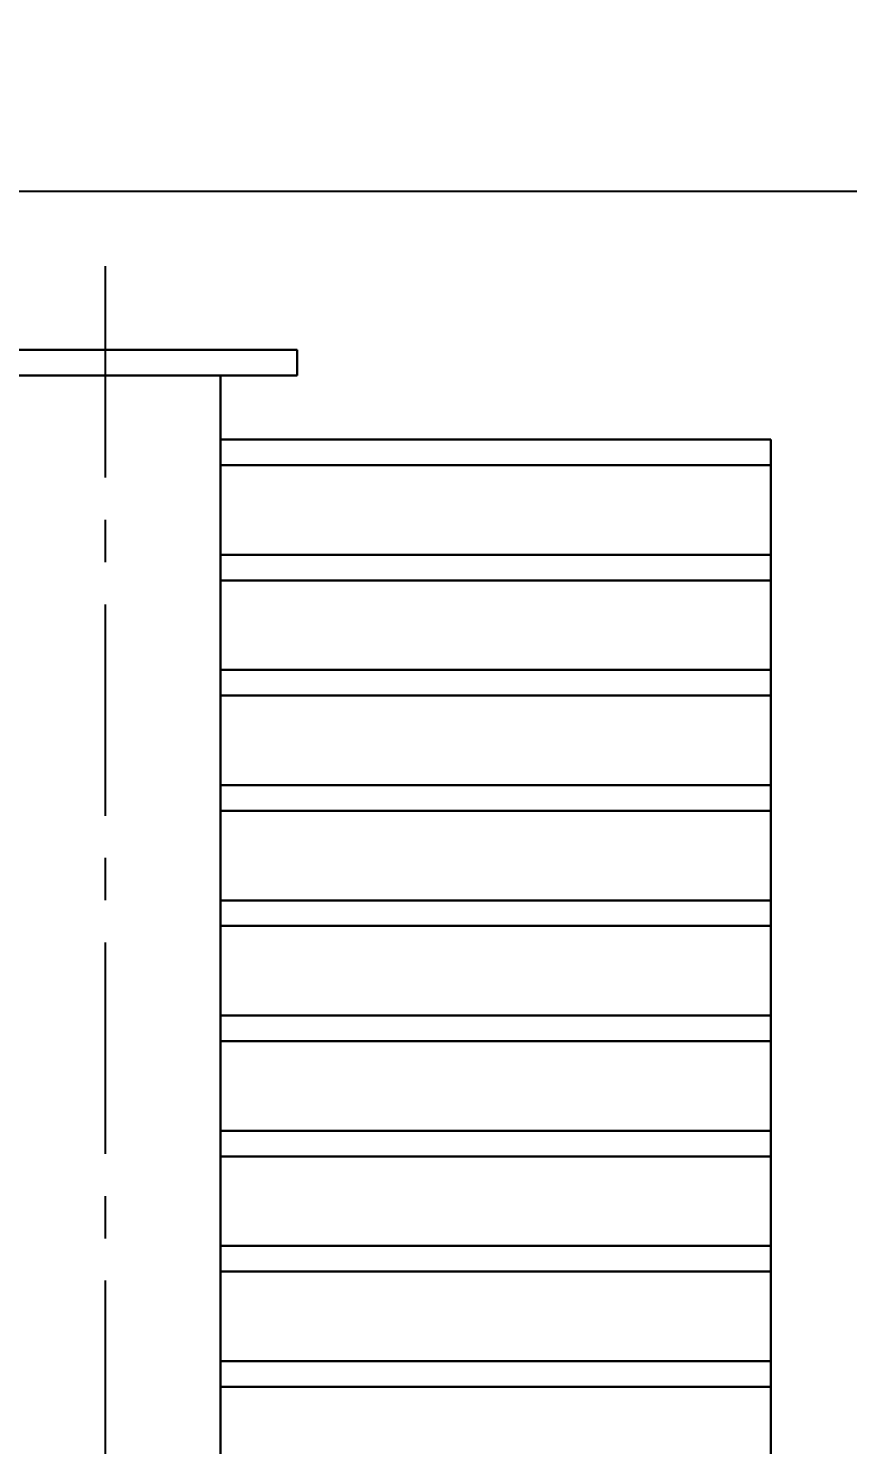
# Model space of a CAD drawing. Header units: millimetres. Extents: x 88585 to 99951, y -167251 to -159927.
# Drawn here: x 90137 to 90457, y -164058 to -163505 of the extents above; entities that cross this region are included whole.
import ezdxf

# ---------------------------------------------------------------- set-up
doc = ezdxf.new("R2010")
doc.units = ezdxf.units.MM
doc.header["$LTSCALE"] = 13
doc.linetypes.add('CENTERX2', pattern=[101.6, 63.5, -12.7, 12.7, -12.7])
doc.layers.add('1', color=4, linetype='Continuous')
doc.layers.add('标注、文本', color=3, linetype='Continuous', lineweight=25)
doc.styles.get("Standard").update_dxf_attribs({"font": 'gbenor.shx', "bigfont": 'gbcbig.shx'})
doc.dimstyles.new('1-15', dxfattribs={"dimscale": 14, "dimtxt": 3.5, "dimasz": 2, "dimexe": 1.5, "dimexo": 0.5, "dimgap": 0.5, "dimtad": 1, "dimtoh": 1, "dimdec": 1, "dimdsep": 46, "dimtxsty": 'Standard', "dimcen": 2.5, "dimclrd": 3, "dimclre": 3, "dimclrt": 3, "dimadec": 0, "dimazin": 2, "dimtfac": 1, "dimtdec": 1, "dimtmove": 0, "dimatfit": 2, "dimfxl": 1, "dimarcsym": 0})

# ---------------------------------------------------------------- blocks, each defined once
blk = doc.blocks.new('A$C43ED4F5E')
at = {"layer": '1', "color": 1, "linetype": 'CENTERX2', "lineweight": -3, "ltscale": 0.1}
blk.add_line((260, 991.39), (260, 0), dxfattribs=at)
blk.add_line((260, 991.39), (260, 0), dxfattribs=at)
blk.add_line((260, 991.39), (260, 0), dxfattribs=at)
blk.add_line((260, 991.39), (260, 0), dxfattribs=at)
at = {"layer": '1', "ltscale": 5}
for p, q in [((335, 958.71), (185, 958.71)), ((335, 958.71), (185, 958.71)), ((335, 948.71), (335, 958.71)), ((335, 948.71), (335, 958.71)), ((185, 948.71), (335, 948.71)), ((185, 948.71), (335, 948.71)), ((305, 33.71), (305, 948.71)), ((305, 33.71), (305, 948.71)), ((520, 923.71), (305, 923.71)), ((520, 923.71), (305, 923.71)), ((520, 923.71), (305, 923.71)), ((520, 923.71), (305, 923.71)), ((520, 923.71), (305, 923.71)), ((520, 923.71), (305, 923.71)), ((520, 923.71), (305, 923.71)), ((520, 923.71), (305, 923.71)), ((520, 923.71), (305, 923.71)), ((520, 923.71), (305, 923.71)), ((520, 923.71), (305, 923.71)), ((520, 923.71), (305, 923.71)), ((520, 923.71), (305, 923.71)), ((520, 923.71), (305, 923.71)), ((520, 923.71), (305, 923.71)), ((520, 923.71), (305, 923.71)), ((520, 923.71), (305, 923.71)), ((520, 923.71), (305, 923.71)), ((520, 923.71), (305, 923.71)), ((520, 923.71), (305, 923.71)), ((520, 923.71), (305, 923.71)), ((520, 923.71), (305, 923.71)), ((520, 923.71), (305, 923.71)), ((520, 923.71), (305, 923.71)), ((520, 923.71), (305, 923.71)), ((520, 923.71), (305, 923.71)), ((520, 923.71), (305, 923.71)), ((520, 923.71), (305, 923.71)), ((520, 923.71), (305, 923.71)), ((520, 923.71), (305, 923.71)), ((520, 923.71), (305, 923.71)), ((520, 923.71), (305, 923.71)), ((520, 923.71), (305, 923.71)), ((520, 923.71), (305, 923.71)), ((520, 923.71), (305, 923.71)), ((520, 923.71), (305, 923.71)), ((520, 923.71), (305, 923.71)), ((520, 923.71), (305, 923.71)), ((520, 923.71), (305, 923.71)), ((520, 923.71), (305, 923.71)), ((520, 923.71), (305, 923.71)), ((520, 923.71), (305, 923.71)), ((520, 923.71), (305, 923.71)), ((520, 923.71), (305, 923.71)), ((520, 923.71), (305, 923.71)), ((520, 923.71), (305, 923.71)), ((520, 923.71), (305, 923.71)), ((520, 923.71), (305, 923.71)), ((520, 923.71), (305, 923.71)), ((520, 923.71), (305, 923.71)), ((520, 923.71), (305, 923.71)), ((520, 923.71), (305, 923.71)), ((520, 923.71), (305, 923.71)), ((520, 923.71), (305, 923.71)), ((520, 923.71), (305, 923.71)), ((520, 923.71), (305, 923.71)), ((520, 923.71), (305, 923.71)), ((520, 923.71), (305, 923.71)), ((520, 923.71), (305, 923.71)), ((520, 923.71), (305, 923.71)), ((520, 923.71), (305, 923.71)), ((520, 923.71), (305, 923.71)), ((520, 923.71), (305, 923.71)), ((520, 923.71), (305, 923.71)), ((520, 923.71), (305, 923.71)), ((520, 923.71), (305, 923.71)), ((520, 923.71), (305, 923.71)), ((520, 923.71), (305, 923.71)), ((520, 923.71), (305, 923.71)), ((520, 923.71), (305, 923.71)), ((520, 923.71), (305, 923.71)), ((520, 923.71), (305, 923.71)), ((520, 923.71), (305, 923.71)), ((520, 923.71), (305, 923.71)), ((520, 923.71), (305, 923.71)), ((520, 923.71), (305, 923.71)), ((520, 923.71), (305, 923.71)), ((520, 923.71), (305, 923.71)), ((520, 923.71), (305, 923.71)), ((520, 923.71), (305, 923.71)), ((520, 923.71), (305, 923.71)), ((520, 923.71), (305, 923.71)), ((520, 923.71), (305, 923.71)), ((520, 923.71), (305, 923.71)), ((520, 923.71), (305, 923.71)), ((520, 923.71), (305, 923.71)), ((520, 923.71), (305, 923.71)), ((520, 923.71), (305, 923.71)), ((520, 923.71), (305, 923.71)), ((520, 923.71), (305, 923.71)), ((520, 923.71), (305, 923.71)), ((520, 923.71), (305, 923.71)), ((520, 923.71), (305, 923.71)), ((520, 923.71), (305, 923.71)), ((520, 923.71), (305, 923.71)), ((520, 923.71), (305, 923.71)), ((520, 923.71), (305, 923.71)), ((520, 923.71), (305, 923.71)), ((520, 923.71), (305, 923.71)), ((520, 923.71), (305, 923.71)), ((520, 923.71), (305, 923.71)), ((520, 923.71), (305, 923.71)), ((520, 923.71), (305, 923.71)), ((520, 923.71), (305, 923.71)), ((520, 923.71), (305, 923.71)), ((520, 923.71), (305, 923.71)), ((520, 923.71), (305, 923.71)), ((520, 923.71), (305, 923.71)), ((520, 923.71), (305, 923.71)), ((520, 923.71), (305, 923.71)), ((520, 923.71), (305, 923.71)), ((520, 923.71), (305, 923.71)), ((520, 923.71), (305, 923.71)), ((520, 923.71), (305, 923.71)), ((520, 923.71), (305, 923.71)), ((520, 923.71), (305, 923.71)), ((520, 923.71), (305, 923.71)), ((520, 923.71), (305, 923.71)), ((520, 923.71), (305, 923.71)), ((520, 923.71), (305, 923.71)), ((520, 923.71), (305, 923.71)), ((520, 923.71), (305, 923.71)), ((520, 923.71), (305, 923.71)), ((520, 923.71), (305, 923.71)), ((520, 923.71), (305, 923.71)), ((520, 923.71), (305, 923.71)), ((520, 923.71), (305, 923.71)), ((520, 923.71), (305, 923.71)), ((520, 923.71), (305, 923.71)), ((520, 923.71), (305, 923.71)), ((520, 923.71), (305, 923.71)), ((520, 923.71), (305, 923.71)), ((520, 923.71), (305, 923.71)), ((520, 923.71), (305, 923.71)), ((520, 923.71), (305, 923.71)), ((520, 923.71), (305, 923.71)), ((520, 923.71), (305, 923.71)), ((520, 923.71), (305, 923.71)), ((520, 923.71), (305, 923.71)), ((520, 923.71), (305, 923.71)), ((520, 923.71), (305, 923.71)), ((520, 923.71), (305, 923.71)), ((520, 923.71), (305, 923.71)), ((520, 923.71), (305, 923.71)), ((520, 923.71), (305, 923.71)), ((520, 923.71), (305, 923.71)), ((520, 923.71), (305, 923.71)), ((520, 923.71), (305, 923.71)), ((520, 923.71), (305, 923.71)), ((520, 923.71), (305, 923.71)), ((520, 923.71), (305, 923.71)), ((520, 923.71), (305, 923.71)), ((520, 923.71), (305, 923.71)), ((520, 923.71), (305, 923.71)), ((520, 923.71), (305, 923.71)), ((520, 923.71), (305, 923.71)), ((520, 923.71), (305, 923.71)), ((520, 923.71), (305, 923.71)), ((520, 923.71), (305, 923.71)), ((520, 923.71), (305, 923.71)), ((520, 103.71), (520, 923.71)), ((520, 103.71), (520, 923.71)), ((520, 913.71), (305, 913.71)), ((520, 913.71), (305, 913.71)), ((520, 913.71), (305, 913.71)), ((520, 913.71), (305, 913.71)), ((520, 913.71), (305, 913.71)), ((520, 913.71), (305, 913.71)), ((520, 913.71), (305, 913.71)), ((520, 913.71), (305, 913.71)), ((520, 913.71), (305, 913.71)), ((520, 913.71), (305, 913.71)), ((520, 913.71), (305, 913.71)), ((520, 913.71), (305, 913.71)), ((520, 913.71), (305, 913.71)), ((520, 913.71), (305, 913.71)), ((520, 913.71), (305, 913.71)), ((520, 913.71), (305, 913.71)), ((520, 913.71), (305, 913.71)), ((520, 913.71), (305, 913.71)), ((520, 913.71), (305, 913.71)), ((520, 913.71), (305, 913.71)), ((520, 913.71), (305, 913.71)), ((520, 913.71), (305, 913.71)), ((520, 913.71), (305, 913.71)), ((520, 913.71), (305, 913.71)), ((520, 913.71), (305, 913.71)), ((520, 913.71), (305, 913.71)), ((520, 913.71), (305, 913.71)), ((520, 913.71), (305, 913.71)), ((520, 913.71), (305, 913.71)), ((520, 913.71), (305, 913.71)), ((520, 913.71), (305, 913.71)), ((520, 913.71), (305, 913.71)), ((520, 913.71), (305, 913.71)), ((520, 913.71), (305, 913.71)), ((520, 913.71), (305, 913.71)), ((520, 913.71), (305, 913.71)), ((520, 913.71), (305, 913.71)), ((520, 913.71), (305, 913.71)), ((520, 913.71), (305, 913.71)), ((520, 913.71), (305, 913.71)), ((520, 913.71), (305, 913.71)), ((520, 913.71), (305, 913.71)), ((520, 913.71), (305, 913.71)), ((520, 913.71), (305, 913.71)), ((520, 913.71), (305, 913.71)), ((520, 913.71), (305, 913.71)), ((520, 913.71), (305, 913.71)), ((520, 913.71), (305, 913.71)), ((520, 913.71), (305, 913.71)), ((520, 913.71), (305, 913.71)), ((520, 913.71), (305, 913.71)), ((520, 913.71), (305, 913.71)), ((520, 913.71), (305, 913.71)), ((520, 913.71), (305, 913.71)), ((520, 913.71), (305, 913.71)), ((520, 913.71), (305, 913.71)), ((520, 913.71), (305, 913.71)), ((520, 913.71), (305, 913.71)), ((520, 913.71), (305, 913.71)), ((520, 913.71), (305, 913.71)), ((520, 913.71), (305, 913.71)), ((520, 913.71), (305, 913.71)), ((520, 913.71), (305, 913.71)), ((520, 913.71), (305, 913.71)), ((520, 913.71), (305, 913.71)), ((520, 913.71), (305, 913.71)), ((520, 913.71), (305, 913.71)), ((520, 913.71), (305, 913.71)), ((520, 913.71), (305, 913.71)), ((520, 913.71), (305, 913.71)), ((520, 913.71), (305, 913.71)), ((520, 913.71), (305, 913.71)), ((520, 913.71), (305, 913.71)), ((520, 913.71), (305, 913.71)), ((520, 913.71), (305, 913.71)), ((520, 913.71), (305, 913.71)), ((520, 913.71), (305, 913.71)), ((520, 913.71), (305, 913.71)), ((520, 913.71), (305, 913.71)), ((520, 913.71), (305, 913.71)), ((520, 913.71), (305, 913.71)), ((520, 913.71), (305, 913.71)), ((520, 913.71), (305, 913.71)), ((520, 913.71), (305, 913.71)), ((520, 913.71), (305, 913.71)), ((520, 913.71), (305, 913.71)), ((520, 913.71), (305, 913.71)), ((520, 913.71), (305, 913.71)), ((520, 913.71), (305, 913.71)), ((520, 913.71), (305, 913.71)), ((520, 913.71), (305, 913.71)), ((520, 913.71), (305, 913.71)), ((520, 913.71), (305, 913.71)), ((520, 913.71), (305, 913.71)), ((520, 913.71), (305, 913.71)), ((520, 913.71), (305, 913.71)), ((520, 913.71), (305, 913.71)), ((520, 913.71), (305, 913.71)), ((520, 913.71), (305, 913.71)), ((520, 913.71), (305, 913.71)), ((520, 913.71), (305, 913.71)), ((520, 913.71), (305, 913.71)), ((520, 913.71), (305, 913.71)), ((520, 913.71), (305, 913.71)), ((520, 913.71), (305, 913.71)), ((520, 913.71), (305, 913.71)), ((520, 913.71), (305, 913.71)), ((520, 913.71), (305, 913.71)), ((520, 913.71), (305, 913.71)), ((520, 913.71), (305, 913.71)), ((520, 913.71), (305, 913.71)), ((520, 913.71), (305, 913.71)), ((520, 913.71), (305, 913.71)), ((520, 913.71), (305, 913.71)), ((520, 913.71), (305, 913.71)), ((520, 913.71), (305, 913.71)), ((520, 913.71), (305, 913.71)), ((520, 913.71), (305, 913.71)), ((520, 913.71), (305, 913.71)), ((520, 913.71), (305, 913.71)), ((520, 878.71), (305, 878.71)), ((520, 878.71), (305, 878.71)), ((520, 878.71), (305, 878.71)), ((520, 878.71), (305, 878.71)), ((520, 878.71), (305, 878.71)), ((520, 878.71), (305, 878.71)), ((520, 878.71), (305, 878.71)), ((520, 878.71), (305, 878.71)), ((520, 878.71), (305, 878.71)), ((520, 878.71), (305, 878.71)), ((520, 878.71), (305, 878.71)), ((520, 878.71), (305, 878.71)), ((520, 878.71), (305, 878.71)), ((520, 878.71), (305, 878.71)), ((520, 878.71), (305, 878.71)), ((520, 878.71), (305, 878.71)), ((520, 878.71), (305, 878.71)), ((520, 878.71), (305, 878.71)), ((520, 878.71), (305, 878.71)), ((520, 878.71), (305, 878.71)), ((520, 878.71), (305, 878.71)), ((520, 878.71), (305, 878.71)), ((520, 878.71), (305, 878.71)), ((520, 878.71), (305, 878.71)), ((520, 878.71), (305, 878.71)), ((520, 878.71), (305, 878.71)), ((520, 878.71), (305, 878.71)), ((520, 878.71), (305, 878.71)), ((520, 878.71), (305, 878.71)), ((520, 878.71), (305, 878.71)), ((520, 878.71), (305, 878.71)), ((520, 878.71), (305, 878.71)), ((520, 868.71), (305, 868.71)), ((520, 868.71), (305, 868.71)), ((520, 868.71), (305, 868.71)), ((520, 868.71), (305, 868.71)), ((520, 868.71), (305, 868.71)), ((520, 868.71), (305, 868.71)), ((520, 868.71), (305, 868.71)), ((520, 868.71), (305, 868.71)), ((520, 868.71), (305, 868.71)), ((520, 868.71), (305, 868.71)), ((520, 868.71), (305, 868.71)), ((520, 868.71), (305, 868.71)), ((520, 868.71), (305, 868.71)), ((520, 868.71), (305, 868.71)), ((520, 868.71), (305, 868.71)), ((520, 868.71), (305, 868.71)), ((520, 868.71), (305, 868.71)), ((520, 868.71), (305, 868.71)), ((520, 868.71), (305, 868.71)), ((520, 868.71), (305, 868.71)), ((520, 868.71), (305, 868.71)), ((520, 868.71), (305, 868.71)), ((520, 868.71), (305, 868.71)), ((520, 868.71), (305, 868.71)), ((520, 833.71), (305, 833.71)), ((520, 833.71), (305, 833.71)), ((520, 833.71), (305, 833.71)), ((520, 833.71), (305, 833.71)), ((520, 833.71), (305, 833.71)), ((520, 833.71), (305, 833.71)), ((520, 833.71), (305, 833.71)), ((520, 833.71), (305, 833.71)), ((520, 833.71), (305, 833.71)), ((520, 833.71), (305, 833.71)), ((520, 833.71), (305, 833.71)), ((520, 833.71), (305, 833.71)), ((520, 833.71), (305, 833.71)), ((520, 833.71), (305, 833.71)), ((520, 833.71), (305, 833.71)), ((520, 833.71), (305, 833.71)), ((520, 833.71), (305, 833.71)), ((520, 833.71), (305, 833.71)), ((520, 833.71), (305, 833.71)), ((520, 833.71), (305, 833.71)), ((520, 833.71), (305, 833.71)), ((520, 833.71), (305, 833.71)), ((520, 833.71), (305, 833.71)), ((520, 833.71), (305, 833.71)), ((520, 833.71), (305, 833.71)), ((520, 833.71), (305, 833.71)), ((520, 833.71), (305, 833.71)), ((520, 833.71), (305, 833.71)), ((520, 833.71), (305, 833.71)), ((520, 833.71), (305, 833.71)), ((520, 833.71), (305, 833.71)), ((520, 833.71), (305, 833.71)), ((520, 823.71), (305, 823.71)), ((520, 823.71), (305, 823.71)), ((520, 823.71), (305, 823.71)), ((520, 823.71), (305, 823.71)), ((520, 823.71), (305, 823.71)), ((520, 823.71), (305, 823.71)), ((520, 823.71), (305, 823.71)), ((520, 823.71), (305, 823.71)), ((520, 823.71), (305, 823.71)), ((520, 823.71), (305, 823.71)), ((520, 823.71), (305, 823.71)), ((520, 823.71), (305, 823.71)), ((520, 823.71), (305, 823.71)), ((520, 823.71), (305, 823.71)), ((520, 823.71), (305, 823.71)), ((520, 823.71), (305, 823.71)), ((520, 823.71), (305, 823.71)), ((520, 823.71), (305, 823.71)), ((520, 823.71), (305, 823.71)), ((520, 823.71), (305, 823.71)), ((520, 823.71), (305, 823.71)), ((520, 823.71), (305, 823.71)), ((520, 823.71), (305, 823.71)), ((520, 823.71), (305, 823.71)), ((520, 788.71), (305, 788.71)), ((520, 788.71), (305, 788.71)), ((520, 788.71), (305, 788.71)), ((520, 788.71), (305, 788.71)), ((520, 788.71), (305, 788.71)), ((520, 788.71), (305, 788.71)), ((520, 788.71), (305, 788.71)), ((520, 788.71), (305, 788.71)), ((520, 788.71), (305, 788.71)), ((520, 788.71), (305, 788.71)), ((520, 788.71), (305, 788.71)), ((520, 788.71), (305, 788.71)), ((520, 788.71), (305, 788.71)), ((520, 788.71), (305, 788.71)), ((520, 788.71), (305, 788.71)), ((520, 788.71), (305, 788.71)), ((520, 788.71), (305, 788.71)), ((520, 788.71), (305, 788.71)), ((520, 788.71), (305, 788.71)), ((520, 788.71), (305, 788.71)), ((520, 788.71), (305, 788.71)), ((520, 788.71), (305, 788.71)), ((520, 788.71), (305, 788.71)), ((520, 788.71), (305, 788.71)), ((520, 788.71), (305, 788.71)), ((520, 788.71), (305, 788.71)), ((520, 788.71), (305, 788.71)), ((520, 788.71), (305, 788.71)), ((520, 788.71), (305, 788.71)), ((520, 788.71), (305, 788.71)), ((520, 788.71), (305, 788.71)), ((520, 788.71), (305, 788.71)), ((520, 778.71), (305, 778.71)), ((520, 778.71), (305, 778.71)), ((520, 778.71), (305, 778.71)), ((520, 778.71), (305, 778.71)), ((520, 778.71), (305, 778.71)), ((520, 778.71), (305, 778.71)), ((520, 778.71), (305, 778.71)), ((520, 778.71), (305, 778.71)), ((520, 778.71), (305, 778.71)), ((520, 778.71), (305, 778.71)), ((520, 778.71), (305, 778.71)), ((520, 778.71), (305, 778.71)), ((520, 778.71), (305, 778.71)), ((520, 778.71), (305, 778.71)), ((520, 778.71), (305, 778.71)), ((520, 778.71), (305, 778.71)), ((520, 778.71), (305, 778.71)), ((520, 778.71), (305, 778.71)), ((520, 778.71), (305, 778.71)), ((520, 778.71), (305, 778.71)), ((520, 778.71), (305, 778.71)), ((520, 778.71), (305, 778.71)), ((520, 778.71), (305, 778.71)), ((520, 778.71), (305, 778.71)), ((520, 743.71), (305, 743.71)), ((520, 743.71), (305, 743.71)), ((520, 743.71), (305, 743.71)), ((520, 743.71), (305, 743.71)), ((520, 743.71), (305, 743.71)), ((520, 743.71), (305, 743.71)), ((520, 743.71), (305, 743.71)), ((520, 743.71), (305, 743.71)), ((520, 743.71), (305, 743.71)), ((520, 743.71), (305, 743.71)), ((520, 743.71), (305, 743.71)), ((520, 743.71), (305, 743.71)), ((520, 743.71), (305, 743.71)), ((520, 743.71), (305, 743.71)), ((520, 743.71), (305, 743.71)), ((520, 743.71), (305, 743.71)), ((520, 733.71), (305, 733.71)), ((520, 733.71), (305, 733.71)), ((520, 733.71), (305, 733.71)), ((520, 733.71), (305, 733.71)), ((520, 733.71), (305, 733.71)), ((520, 733.71), (305, 733.71)), ((520, 733.71), (305, 733.71)), ((520, 733.71), (305, 733.71)), ((520, 733.71), (305, 733.71)), ((520, 733.71), (305, 733.71)), ((520, 733.71), (305, 733.71)), ((520, 733.71), (305, 733.71)), ((520, 698.71), (305, 698.71)), ((520, 698.71), (305, 698.71)), ((520, 698.71), (305, 698.71)), ((520, 698.71), (305, 698.71)), ((520, 698.71), (305, 698.71)), ((520, 698.71), (305, 698.71)), ((520, 698.71), (305, 698.71)), ((520, 698.71), (305, 698.71)), ((520, 698.71), (305, 698.71)), ((520, 698.71), (305, 698.71)), ((520, 698.71), (305, 698.71)), ((520, 698.71), (305, 698.71)), ((520, 698.71), (305, 698.71)), ((520, 698.71), (305, 698.71)), ((520, 698.71), (305, 698.71)), ((520, 698.71), (305, 698.71)), ((520, 688.71), (305, 688.71)), ((520, 688.71), (305, 688.71)), ((520, 688.71), (305, 688.71)), ((520, 688.71), (305, 688.71)), ((520, 688.71), (305, 688.71)), ((520, 688.71), (305, 688.71)), ((520, 688.71), (305, 688.71)), ((520, 688.71), (305, 688.71)), ((520, 688.71), (305, 688.71)), ((520, 688.71), (305, 688.71)), ((520, 688.71), (305, 688.71)), ((520, 688.71), (305, 688.71)), ((520, 653.71), (305, 653.71)), ((520, 653.71), (305, 653.71)), ((520, 653.71), (305, 653.71)), ((520, 653.71), (305, 653.71)), ((520, 653.71), (305, 653.71)), ((520, 653.71), (305, 653.71)), ((520, 653.71), (305, 653.71)), ((520, 653.71), (305, 653.71)), ((520, 653.71), (305, 653.71)), ((520, 653.71), (305, 653.71)), ((520, 653.71), (305, 653.71)), ((520, 653.71), (305, 653.71)), ((520, 653.71), (305, 653.71)), ((520, 653.71), (305, 653.71)), ((520, 653.71), (305, 653.71)), ((520, 653.71), (305, 653.71)), ((520, 643.71), (305, 643.71)), ((520, 643.71), (305, 643.71)), ((520, 643.71), (305, 643.71)), ((520, 643.71), (305, 643.71)), ((520, 643.71), (305, 643.71)), ((520, 643.71), (305, 643.71)), ((520, 643.71), (305, 643.71)), ((520, 643.71), (305, 643.71)), ((520, 643.71), (305, 643.71)), ((520, 643.71), (305, 643.71)), ((520, 643.71), (305, 643.71)), ((520, 643.71), (305, 643.71)), ((520, 608.71), (305, 608.71)), ((520, 608.71), (305, 608.71)), ((520, 608.71), (305, 608.71)), ((520, 608.71), (305, 608.71)), ((520, 608.71), (305, 608.71)), ((520, 608.71), (305, 608.71)), ((520, 608.71), (305, 608.71)), ((520, 608.71), (305, 608.71)), ((520, 608.71), (305, 608.71)), ((520, 608.71), (305, 608.71)), ((520, 608.71), (305, 608.71)), ((520, 608.71), (305, 608.71)), ((520, 608.71), (305, 608.71)), ((520, 608.71), (305, 608.71)), ((520, 608.71), (305, 608.71)), ((520, 608.71), (305, 608.71)), ((520, 598.71), (305, 598.71)), ((520, 598.71), (305, 598.71)), ((520, 598.71), (305, 598.71)), ((520, 598.71), (305, 598.71)), ((520, 598.71), (305, 598.71)), ((520, 598.71), (305, 598.71)), ((520, 598.71), (305, 598.71)), ((520, 598.71), (305, 598.71)), ((520, 598.71), (305, 598.71)), ((520, 598.71), (305, 598.71)), ((520, 598.71), (305, 598.71)), ((520, 598.71), (305, 598.71)), ((520, 563.71), (305, 563.71)), ((520, 563.71), (305, 563.71)), ((520, 563.71), (305, 563.71)), ((520, 563.71), (305, 563.71)), ((520, 563.71), (305, 563.71)), ((520, 563.71), (305, 563.71)), ((520, 563.71), (305, 563.71)), ((520, 563.71), (305, 563.71)), ((520, 563.71), (305, 563.71)), ((520, 563.71), (305, 563.71)), ((520, 563.71), (305, 563.71)), ((520, 563.71), (305, 563.71)), ((520, 563.71), (305, 563.71)), ((520, 563.71), (305, 563.71)), ((520, 563.71), (305, 563.71)), ((520, 563.71), (305, 563.71)), ((520, 553.71), (305, 553.71)), ((520, 553.71), (305, 553.71)), ((520, 553.71), (305, 553.71)), ((520, 553.71), (305, 553.71)), ((520, 553.71), (305, 553.71)), ((520, 553.71), (305, 553.71)), ((520, 553.71), (305, 553.71)), ((520, 553.71), (305, 553.71)), ((520, 553.71), (305, 553.71)), ((520, 553.71), (305, 553.71)), ((520, 553.71), (305, 553.71)), ((520, 553.71), (305, 553.71))]:
    blk.add_line(p, q, dxfattribs=at)
at = {"layer": '标注、文本', "color": 4, "lineweight": 30}
for p, q in [((335, 958.71), (185, 958.71)), ((335, 958.71), (185, 958.71)), ((335, 948.71), (335, 958.71)), ((335, 948.71), (335, 958.71)), ((185, 948.71), (335, 948.71)), ((185, 948.71), (335, 948.71)), ((305, 33.71), (305, 948.71)), ((305, 33.71), (305, 948.71)), ((520, 923.71), (305, 923.71)), ((520, 923.71), (305, 923.71)), ((520, 923.71), (305, 923.71)), ((520, 923.71), (305, 923.71)), ((520, 923.71), (305, 923.71)), ((520, 923.71), (305, 923.71)), ((520, 923.71), (305, 923.71)), ((520, 923.71), (305, 923.71)), ((520, 923.71), (305, 923.71)), ((520, 923.71), (305, 923.71)), ((520, 923.71), (305, 923.71)), ((520, 923.71), (305, 923.71)), ((520, 923.71), (305, 923.71)), ((520, 923.71), (305, 923.71)), ((520, 923.71), (305, 923.71)), ((520, 923.71), (305, 923.71)), ((520, 923.71), (305, 923.71)), ((520, 923.71), (305, 923.71)), ((520, 923.71), (305, 923.71)), ((520, 923.71), (305, 923.71)), ((520, 923.71), (305, 923.71)), ((520, 923.71), (305, 923.71)), ((520, 923.71), (305, 923.71)), ((520, 923.71), (305, 923.71)), ((520, 923.71), (305, 923.71)), ((520, 923.71), (305, 923.71)), ((520, 923.71), (305, 923.71)), ((520, 923.71), (305, 923.71)), ((520, 923.71), (305, 923.71)), ((520, 923.71), (305, 923.71)), ((520, 923.71), (305, 923.71)), ((520, 923.71), (305, 923.71)), ((520, 923.71), (305, 923.71)), ((520, 923.71), (305, 923.71)), ((520, 923.71), (305, 923.71)), ((520, 923.71), (305, 923.71)), ((520, 923.71), (305, 923.71)), ((520, 923.71), (305, 923.71)), ((520, 923.71), (305, 923.71)), ((520, 923.71), (305, 923.71)), ((520, 923.71), (305, 923.71)), ((520, 923.71), (305, 923.71)), ((520, 923.71), (305, 923.71)), ((520, 923.71), (305, 923.71)), ((520, 923.71), (305, 923.71)), ((520, 923.71), (305, 923.71)), ((520, 923.71), (305, 923.71)), ((520, 923.71), (305, 923.71)), ((520, 923.71), (305, 923.71)), ((520, 923.71), (305, 923.71)), ((520, 923.71), (305, 923.71)), ((520, 923.71), (305, 923.71)), ((520, 923.71), (305, 923.71)), ((520, 923.71), (305, 923.71)), ((520, 923.71), (305, 923.71)), ((520, 923.71), (305, 923.71)), ((520, 923.71), (305, 923.71)), ((520, 923.71), (305, 923.71)), ((520, 923.71), (305, 923.71)), ((520, 923.71), (305, 923.71)), ((520, 923.71), (305, 923.71)), ((520, 923.71), (305, 923.71)), ((520, 923.71), (305, 923.71)), ((520, 923.71), (305, 923.71)), ((520, 923.71), (305, 923.71)), ((520, 923.71), (305, 923.71)), ((520, 923.71), (305, 923.71)), ((520, 923.71), (305, 923.71)), ((520, 923.71), (305, 923.71)), ((520, 923.71), (305, 923.71)), ((520, 923.71), (305, 923.71)), ((520, 923.71), (305, 923.71)), ((520, 923.71), (305, 923.71)), ((520, 923.71), (305, 923.71)), ((520, 923.71), (305, 923.71)), ((520, 923.71), (305, 923.71)), ((520, 923.71), (305, 923.71)), ((520, 923.71), (305, 923.71)), ((520, 923.71), (305, 923.71)), ((520, 923.71), (305, 923.71)), ((520, 923.71), (305, 923.71)), ((520, 923.71), (305, 923.71)), ((520, 923.71), (305, 923.71)), ((520, 923.71), (305, 923.71)), ((520, 923.71), (305, 923.71)), ((520, 923.71), (305, 923.71)), ((520, 923.71), (305, 923.71)), ((520, 923.71), (305, 923.71)), ((520, 923.71), (305, 923.71)), ((520, 923.71), (305, 923.71)), ((520, 923.71), (305, 923.71)), ((520, 923.71), (305, 923.71)), ((520, 923.71), (305, 923.71)), ((520, 923.71), (305, 923.71)), ((520, 923.71), (305, 923.71)), ((520, 923.71), (305, 923.71)), ((520, 923.71), (305, 923.71)), ((520, 923.71), (305, 923.71)), ((520, 923.71), (305, 923.71)), ((520, 923.71), (305, 923.71)), ((520, 923.71), (305, 923.71)), ((520, 923.71), (305, 923.71)), ((520, 923.71), (305, 923.71)), ((520, 923.71), (305, 923.71)), ((520, 923.71), (305, 923.71)), ((520, 923.71), (305, 923.71)), ((520, 923.71), (305, 923.71)), ((520, 923.71), (305, 923.71)), ((520, 923.71), (305, 923.71)), ((520, 923.71), (305, 923.71)), ((520, 923.71), (305, 923.71)), ((520, 923.71), (305, 923.71)), ((520, 923.71), (305, 923.71)), ((520, 923.71), (305, 923.71)), ((520, 923.71), (305, 923.71)), ((520, 923.71), (305, 923.71)), ((520, 923.71), (305, 923.71)), ((520, 923.71), (305, 923.71)), ((520, 923.71), (305, 923.71)), ((520, 923.71), (305, 923.71)), ((520, 923.71), (305, 923.71)), ((520, 923.71), (305, 923.71)), ((520, 923.71), (305, 923.71)), ((520, 923.71), (305, 923.71)), ((520, 923.71), (305, 923.71)), ((520, 923.71), (305, 923.71)), ((520, 923.71), (305, 923.71)), ((520, 923.71), (305, 923.71)), ((520, 923.71), (305, 923.71)), ((520, 923.71), (305, 923.71)), ((520, 923.71), (305, 923.71)), ((520, 923.71), (305, 923.71)), ((520, 923.71), (305, 923.71)), ((520, 923.71), (305, 923.71)), ((520, 923.71), (305, 923.71)), ((520, 923.71), (305, 923.71)), ((520, 923.71), (305, 923.71)), ((520, 923.71), (305, 923.71)), ((520, 923.71), (305, 923.71)), ((520, 923.71), (305, 923.71)), ((520, 923.71), (305, 923.71)), ((520, 923.71), (305, 923.71)), ((520, 923.71), (305, 923.71)), ((520, 923.71), (305, 923.71)), ((520, 923.71), (305, 923.71)), ((520, 923.71), (305, 923.71)), ((520, 923.71), (305, 923.71)), ((520, 923.71), (305, 923.71)), ((520, 923.71), (305, 923.71)), ((520, 923.71), (305, 923.71)), ((520, 923.71), (305, 923.71)), ((520, 923.71), (305, 923.71)), ((520, 923.71), (305, 923.71)), ((520, 923.71), (305, 923.71)), ((520, 923.71), (305, 923.71)), ((520, 923.71), (305, 923.71)), ((520, 923.71), (305, 923.71)), ((520, 923.71), (305, 923.71)), ((520, 923.71), (305, 923.71)), ((520, 923.71), (305, 923.71)), ((520, 103.71), (520, 923.71)), ((520, 103.71), (520, 923.71)), ((520, 913.71), (305, 913.71)), ((520, 913.71), (305, 913.71)), ((520, 913.71), (305, 913.71)), ((520, 913.71), (305, 913.71)), ((520, 913.71), (305, 913.71)), ((520, 913.71), (305, 913.71)), ((520, 913.71), (305, 913.71)), ((520, 913.71), (305, 913.71)), ((520, 913.71), (305, 913.71)), ((520, 913.71), (305, 913.71)), ((520, 913.71), (305, 913.71)), ((520, 913.71), (305, 913.71)), ((520, 913.71), (305, 913.71)), ((520, 913.71), (305, 913.71)), ((520, 913.71), (305, 913.71)), ((520, 913.71), (305, 913.71)), ((520, 913.71), (305, 913.71)), ((520, 913.71), (305, 913.71)), ((520, 913.71), (305, 913.71)), ((520, 913.71), (305, 913.71)), ((520, 913.71), (305, 913.71)), ((520, 913.71), (305, 913.71)), ((520, 913.71), (305, 913.71)), ((520, 913.71), (305, 913.71)), ((520, 913.71), (305, 913.71)), ((520, 913.71), (305, 913.71)), ((520, 913.71), (305, 913.71)), ((520, 913.71), (305, 913.71)), ((520, 913.71), (305, 913.71)), ((520, 913.71), (305, 913.71)), ((520, 913.71), (305, 913.71)), ((520, 913.71), (305, 913.71)), ((520, 913.71), (305, 913.71)), ((520, 913.71), (305, 913.71)), ((520, 913.71), (305, 913.71)), ((520, 913.71), (305, 913.71)), ((520, 913.71), (305, 913.71)), ((520, 913.71), (305, 913.71)), ((520, 913.71), (305, 913.71)), ((520, 913.71), (305, 913.71)), ((520, 913.71), (305, 913.71)), ((520, 913.71), (305, 913.71)), ((520, 913.71), (305, 913.71)), ((520, 913.71), (305, 913.71)), ((520, 913.71), (305, 913.71)), ((520, 913.71), (305, 913.71)), ((520, 913.71), (305, 913.71)), ((520, 913.71), (305, 913.71)), ((520, 913.71), (305, 913.71)), ((520, 913.71), (305, 913.71)), ((520, 913.71), (305, 913.71)), ((520, 913.71), (305, 913.71)), ((520, 913.71), (305, 913.71)), ((520, 913.71), (305, 913.71)), ((520, 913.71), (305, 913.71)), ((520, 913.71), (305, 913.71)), ((520, 913.71), (305, 913.71)), ((520, 913.71), (305, 913.71)), ((520, 913.71), (305, 913.71)), ((520, 913.71), (305, 913.71)), ((520, 913.71), (305, 913.71)), ((520, 913.71), (305, 913.71)), ((520, 913.71), (305, 913.71)), ((520, 913.71), (305, 913.71)), ((520, 913.71), (305, 913.71)), ((520, 913.71), (305, 913.71)), ((520, 913.71), (305, 913.71)), ((520, 913.71), (305, 913.71)), ((520, 913.71), (305, 913.71)), ((520, 913.71), (305, 913.71)), ((520, 913.71), (305, 913.71)), ((520, 913.71), (305, 913.71)), ((520, 913.71), (305, 913.71)), ((520, 913.71), (305, 913.71)), ((520, 913.71), (305, 913.71)), ((520, 913.71), (305, 913.71)), ((520, 913.71), (305, 913.71)), ((520, 913.71), (305, 913.71)), ((520, 913.71), (305, 913.71)), ((520, 913.71), (305, 913.71)), ((520, 913.71), (305, 913.71)), ((520, 913.71), (305, 913.71)), ((520, 913.71), (305, 913.71)), ((520, 913.71), (305, 913.71)), ((520, 913.71), (305, 913.71)), ((520, 913.71), (305, 913.71)), ((520, 913.71), (305, 913.71)), ((520, 913.71), (305, 913.71)), ((520, 913.71), (305, 913.71)), ((520, 913.71), (305, 913.71)), ((520, 913.71), (305, 913.71)), ((520, 913.71), (305, 913.71)), ((520, 913.71), (305, 913.71)), ((520, 913.71), (305, 913.71)), ((520, 913.71), (305, 913.71)), ((520, 913.71), (305, 913.71)), ((520, 913.71), (305, 913.71)), ((520, 913.71), (305, 913.71)), ((520, 913.71), (305, 913.71)), ((520, 913.71), (305, 913.71)), ((520, 913.71), (305, 913.71)), ((520, 913.71), (305, 913.71)), ((520, 913.71), (305, 913.71)), ((520, 913.71), (305, 913.71)), ((520, 913.71), (305, 913.71)), ((520, 913.71), (305, 913.71)), ((520, 913.71), (305, 913.71)), ((520, 913.71), (305, 913.71)), ((520, 913.71), (305, 913.71)), ((520, 913.71), (305, 913.71)), ((520, 913.71), (305, 913.71)), ((520, 913.71), (305, 913.71)), ((520, 913.71), (305, 913.71)), ((520, 913.71), (305, 913.71)), ((520, 913.71), (305, 913.71)), ((520, 913.71), (305, 913.71)), ((520, 913.71), (305, 913.71)), ((520, 913.71), (305, 913.71)), ((520, 913.71), (305, 913.71)), ((520, 913.71), (305, 913.71)), ((520, 878.71), (305, 878.71)), ((520, 878.71), (305, 878.71)), ((520, 878.71), (305, 878.71)), ((520, 878.71), (305, 878.71)), ((520, 878.71), (305, 878.71)), ((520, 878.71), (305, 878.71)), ((520, 878.71), (305, 878.71)), ((520, 878.71), (305, 878.71)), ((520, 878.71), (305, 878.71)), ((520, 878.71), (305, 878.71)), ((520, 878.71), (305, 878.71)), ((520, 878.71), (305, 878.71)), ((520, 878.71), (305, 878.71)), ((520, 878.71), (305, 878.71)), ((520, 878.71), (305, 878.71)), ((520, 878.71), (305, 878.71)), ((520, 878.71), (305, 878.71)), ((520, 878.71), (305, 878.71)), ((520, 878.71), (305, 878.71)), ((520, 878.71), (305, 878.71)), ((520, 878.71), (305, 878.71)), ((520, 878.71), (305, 878.71)), ((520, 878.71), (305, 878.71)), ((520, 878.71), (305, 878.71)), ((520, 878.71), (305, 878.71)), ((520, 878.71), (305, 878.71)), ((520, 878.71), (305, 878.71)), ((520, 878.71), (305, 878.71)), ((520, 878.71), (305, 878.71)), ((520, 878.71), (305, 878.71)), ((520, 878.71), (305, 878.71)), ((520, 878.71), (305, 878.71)), ((520, 868.71), (305, 868.71)), ((520, 868.71), (305, 868.71)), ((520, 868.71), (305, 868.71)), ((520, 868.71), (305, 868.71)), ((520, 868.71), (305, 868.71)), ((520, 868.71), (305, 868.71)), ((520, 868.71), (305, 868.71)), ((520, 868.71), (305, 868.71)), ((520, 868.71), (305, 868.71)), ((520, 868.71), (305, 868.71)), ((520, 868.71), (305, 868.71)), ((520, 868.71), (305, 868.71)), ((520, 868.71), (305, 868.71)), ((520, 868.71), (305, 868.71)), ((520, 868.71), (305, 868.71)), ((520, 868.71), (305, 868.71)), ((520, 868.71), (305, 868.71)), ((520, 868.71), (305, 868.71)), ((520, 868.71), (305, 868.71)), ((520, 868.71), (305, 868.71)), ((520, 868.71), (305, 868.71)), ((520, 868.71), (305, 868.71)), ((520, 868.71), (305, 868.71)), ((520, 868.71), (305, 868.71)), ((520, 833.71), (305, 833.71)), ((520, 833.71), (305, 833.71)), ((520, 833.71), (305, 833.71)), ((520, 833.71), (305, 833.71)), ((520, 833.71), (305, 833.71)), ((520, 833.71), (305, 833.71)), ((520, 833.71), (305, 833.71)), ((520, 833.71), (305, 833.71)), ((520, 833.71), (305, 833.71)), ((520, 833.71), (305, 833.71)), ((520, 833.71), (305, 833.71)), ((520, 833.71), (305, 833.71)), ((520, 833.71), (305, 833.71)), ((520, 833.71), (305, 833.71)), ((520, 833.71), (305, 833.71)), ((520, 833.71), (305, 833.71)), ((520, 833.71), (305, 833.71)), ((520, 833.71), (305, 833.71)), ((520, 833.71), (305, 833.71)), ((520, 833.71), (305, 833.71)), ((520, 833.71), (305, 833.71)), ((520, 833.71), (305, 833.71)), ((520, 833.71), (305, 833.71)), ((520, 833.71), (305, 833.71)), ((520, 833.71), (305, 833.71)), ((520, 833.71), (305, 833.71)), ((520, 833.71), (305, 833.71)), ((520, 833.71), (305, 833.71)), ((520, 833.71), (305, 833.71)), ((520, 833.71), (305, 833.71)), ((520, 833.71), (305, 833.71)), ((520, 833.71), (305, 833.71)), ((520, 823.71), (305, 823.71)), ((520, 823.71), (305, 823.71)), ((520, 823.71), (305, 823.71)), ((520, 823.71), (305, 823.71)), ((520, 823.71), (305, 823.71)), ((520, 823.71), (305, 823.71)), ((520, 823.71), (305, 823.71)), ((520, 823.71), (305, 823.71)), ((520, 823.71), (305, 823.71)), ((520, 823.71), (305, 823.71)), ((520, 823.71), (305, 823.71)), ((520, 823.71), (305, 823.71)), ((520, 823.71), (305, 823.71)), ((520, 823.71), (305, 823.71)), ((520, 823.71), (305, 823.71)), ((520, 823.71), (305, 823.71)), ((520, 823.71), (305, 823.71)), ((520, 823.71), (305, 823.71)), ((520, 823.71), (305, 823.71)), ((520, 823.71), (305, 823.71)), ((520, 823.71), (305, 823.71)), ((520, 823.71), (305, 823.71)), ((520, 823.71), (305, 823.71)), ((520, 823.71), (305, 823.71)), ((520, 788.71), (305, 788.71)), ((520, 788.71), (305, 788.71)), ((520, 788.71), (305, 788.71)), ((520, 788.71), (305, 788.71)), ((520, 788.71), (305, 788.71)), ((520, 788.71), (305, 788.71)), ((520, 788.71), (305, 788.71)), ((520, 788.71), (305, 788.71)), ((520, 788.71), (305, 788.71)), ((520, 788.71), (305, 788.71)), ((520, 788.71), (305, 788.71)), ((520, 788.71), (305, 788.71)), ((520, 788.71), (305, 788.71)), ((520, 788.71), (305, 788.71)), ((520, 788.71), (305, 788.71)), ((520, 788.71), (305, 788.71)), ((520, 788.71), (305, 788.71)), ((520, 788.71), (305, 788.71)), ((520, 788.71), (305, 788.71)), ((520, 788.71), (305, 788.71)), ((520, 788.71), (305, 788.71)), ((520, 788.71), (305, 788.71)), ((520, 788.71), (305, 788.71)), ((520, 788.71), (305, 788.71)), ((520, 788.71), (305, 788.71)), ((520, 788.71), (305, 788.71)), ((520, 788.71), (305, 788.71)), ((520, 788.71), (305, 788.71)), ((520, 788.71), (305, 788.71)), ((520, 788.71), (305, 788.71)), ((520, 788.71), (305, 788.71)), ((520, 788.71), (305, 788.71)), ((520, 778.71), (305, 778.71)), ((520, 778.71), (305, 778.71)), ((520, 778.71), (305, 778.71)), ((520, 778.71), (305, 778.71)), ((520, 778.71), (305, 778.71)), ((520, 778.71), (305, 778.71)), ((520, 778.71), (305, 778.71)), ((520, 778.71), (305, 778.71)), ((520, 778.71), (305, 778.71)), ((520, 778.71), (305, 778.71)), ((520, 778.71), (305, 778.71)), ((520, 778.71), (305, 778.71)), ((520, 778.71), (305, 778.71)), ((520, 778.71), (305, 778.71)), ((520, 778.71), (305, 778.71)), ((520, 778.71), (305, 778.71)), ((520, 778.71), (305, 778.71)), ((520, 778.71), (305, 778.71)), ((520, 778.71), (305, 778.71)), ((520, 778.71), (305, 778.71)), ((520, 778.71), (305, 778.71)), ((520, 778.71), (305, 778.71)), ((520, 778.71), (305, 778.71)), ((520, 778.71), (305, 778.71)), ((520, 743.71), (305, 743.71)), ((520, 743.71), (305, 743.71)), ((520, 743.71), (305, 743.71)), ((520, 743.71), (305, 743.71)), ((520, 743.71), (305, 743.71)), ((520, 743.71), (305, 743.71)), ((520, 743.71), (305, 743.71)), ((520, 743.71), (305, 743.71)), ((520, 743.71), (305, 743.71)), ((520, 743.71), (305, 743.71)), ((520, 743.71), (305, 743.71)), ((520, 743.71), (305, 743.71)), ((520, 743.71), (305, 743.71)), ((520, 743.71), (305, 743.71)), ((520, 743.71), (305, 743.71)), ((520, 743.71), (305, 743.71)), ((520, 733.71), (305, 733.71)), ((520, 733.71), (305, 733.71)), ((520, 733.71), (305, 733.71)), ((520, 733.71), (305, 733.71)), ((520, 733.71), (305, 733.71)), ((520, 733.71), (305, 733.71)), ((520, 733.71), (305, 733.71)), ((520, 733.71), (305, 733.71)), ((520, 733.71), (305, 733.71)), ((520, 733.71), (305, 733.71)), ((520, 733.71), (305, 733.71)), ((520, 733.71), (305, 733.71)), ((520, 698.71), (305, 698.71)), ((520, 698.71), (305, 698.71)), ((520, 698.71), (305, 698.71)), ((520, 698.71), (305, 698.71)), ((520, 698.71), (305, 698.71)), ((520, 698.71), (305, 698.71)), ((520, 698.71), (305, 698.71)), ((520, 698.71), (305, 698.71)), ((520, 698.71), (305, 698.71)), ((520, 698.71), (305, 698.71)), ((520, 698.71), (305, 698.71)), ((520, 698.71), (305, 698.71)), ((520, 698.71), (305, 698.71)), ((520, 698.71), (305, 698.71)), ((520, 698.71), (305, 698.71)), ((520, 698.71), (305, 698.71)), ((520, 688.71), (305, 688.71)), ((520, 688.71), (305, 688.71)), ((520, 688.71), (305, 688.71)), ((520, 688.71), (305, 688.71)), ((520, 688.71), (305, 688.71)), ((520, 688.71), (305, 688.71)), ((520, 688.71), (305, 688.71)), ((520, 688.71), (305, 688.71)), ((520, 688.71), (305, 688.71)), ((520, 688.71), (305, 688.71)), ((520, 688.71), (305, 688.71)), ((520, 688.71), (305, 688.71)), ((520, 653.71), (305, 653.71)), ((520, 653.71), (305, 653.71)), ((520, 653.71), (305, 653.71)), ((520, 653.71), (305, 653.71)), ((520, 653.71), (305, 653.71)), ((520, 653.71), (305, 653.71)), ((520, 653.71), (305, 653.71)), ((520, 653.71), (305, 653.71)), ((520, 653.71), (305, 653.71)), ((520, 653.71), (305, 653.71)), ((520, 653.71), (305, 653.71)), ((520, 653.71), (305, 653.71)), ((520, 653.71), (305, 653.71)), ((520, 653.71), (305, 653.71)), ((520, 653.71), (305, 653.71)), ((520, 653.71), (305, 653.71)), ((520, 643.71), (305, 643.71)), ((520, 643.71), (305, 643.71)), ((520, 643.71), (305, 643.71)), ((520, 643.71), (305, 643.71)), ((520, 643.71), (305, 643.71)), ((520, 643.71), (305, 643.71)), ((520, 643.71), (305, 643.71)), ((520, 643.71), (305, 643.71)), ((520, 643.71), (305, 643.71)), ((520, 643.71), (305, 643.71)), ((520, 643.71), (305, 643.71)), ((520, 643.71), (305, 643.71)), ((520, 608.71), (305, 608.71)), ((520, 608.71), (305, 608.71)), ((520, 608.71), (305, 608.71)), ((520, 608.71), (305, 608.71)), ((520, 608.71), (305, 608.71)), ((520, 608.71), (305, 608.71)), ((520, 608.71), (305, 608.71)), ((520, 608.71), (305, 608.71)), ((520, 608.71), (305, 608.71)), ((520, 608.71), (305, 608.71)), ((520, 608.71), (305, 608.71)), ((520, 608.71), (305, 608.71)), ((520, 608.71), (305, 608.71)), ((520, 608.71), (305, 608.71)), ((520, 608.71), (305, 608.71)), ((520, 608.71), (305, 608.71)), ((520, 598.71), (305, 598.71)), ((520, 598.71), (305, 598.71)), ((520, 598.71), (305, 598.71)), ((520, 598.71), (305, 598.71)), ((520, 598.71), (305, 598.71)), ((520, 598.71), (305, 598.71)), ((520, 598.71), (305, 598.71)), ((520, 598.71), (305, 598.71)), ((520, 598.71), (305, 598.71)), ((520, 598.71), (305, 598.71)), ((520, 598.71), (305, 598.71)), ((520, 598.71), (305, 598.71)), ((520, 563.71), (305, 563.71)), ((520, 563.71), (305, 563.71)), ((520, 563.71), (305, 563.71)), ((520, 563.71), (305, 563.71)), ((520, 563.71), (305, 563.71)), ((520, 563.71), (305, 563.71)), ((520, 563.71), (305, 563.71)), ((520, 563.71), (305, 563.71)), ((520, 563.71), (305, 563.71)), ((520, 563.71), (305, 563.71)), ((520, 563.71), (305, 563.71)), ((520, 563.71), (305, 563.71)), ((520, 563.71), (305, 563.71)), ((520, 563.71), (305, 563.71)), ((520, 563.71), (305, 563.71)), ((520, 563.71), (305, 563.71)), ((520, 553.71), (305, 553.71)), ((520, 553.71), (305, 553.71)), ((520, 553.71), (305, 553.71)), ((520, 553.71), (305, 553.71)), ((520, 553.71), (305, 553.71)), ((520, 553.71), (305, 553.71)), ((520, 553.71), (305, 553.71)), ((520, 553.71), (305, 553.71)), ((520, 553.71), (305, 553.71)), ((520, 553.71), (305, 553.71)), ((520, 553.71), (305, 553.71)), ((520, 553.71), (305, 553.71))]:
    blk.add_line(p, q, dxfattribs=at)
blk = doc.blocks.new('*D859')
at = {"layer": 'Defpoints', "color": 0}
for p in [(91994.33, -163568.77), (91994.33, -163897.11), (89816.59, -165461.75)]:
    blk.add_point(p, dxfattribs=at)
at = {"layer": '标注、文本', "color": 3, "lineweight": -2}
for p, q in [((89816.59, -165454.75), (89816.59, -163547.77)), ((91994.33, -163890.11), (91994.33, -163547.77)), ((89844.59, -163568.77), (91966.33, -163568.77))]:
    blk.add_line(p, q, dxfattribs=at)
at = {"layer": '标注、文本', "color": 3}
for points in [[(89844.59, -163564.11), (89844.59, -163573.44), (89816.59, -163568.77)], [(91966.33, -163564.11), (91966.33, -163573.44), (91994.33, -163568.77)]]:
    blk.add_solid(points, dxfattribs=at)
at = {"layer": '标注、文本', "color": 3, "insert": (90905.46, -163537.27), "char_height": 49, "attachment_point": 5}
blk.add_mtext('2178', dxfattribs=at)

msp = doc.modelspace()

# ---------------------------------------------------------------- block references
at = {"layer": '标注、文本'}
msp.add_blockref('A$C43ED4F5E', (89906.59, -164589.46), dxfattribs=at)

# ---------------------------------------------------------------- dimensions: what is measured, and where the dimension line sits
dim = msp.add_linear_dim(base=(91994.331, -163568.772), p1=(89816.59, -165461.752), p2=(91994.331, -163897.113), dimstyle='1-15', override={"dimdec": 0}, dxfattribs=at)
dim.commit()
dim.dimension.update_dxf_attribs({"geometry": '*D859', "text_midpoint": (90905.461, -163537.272)})

doc.saveas('drawing.dxf')
